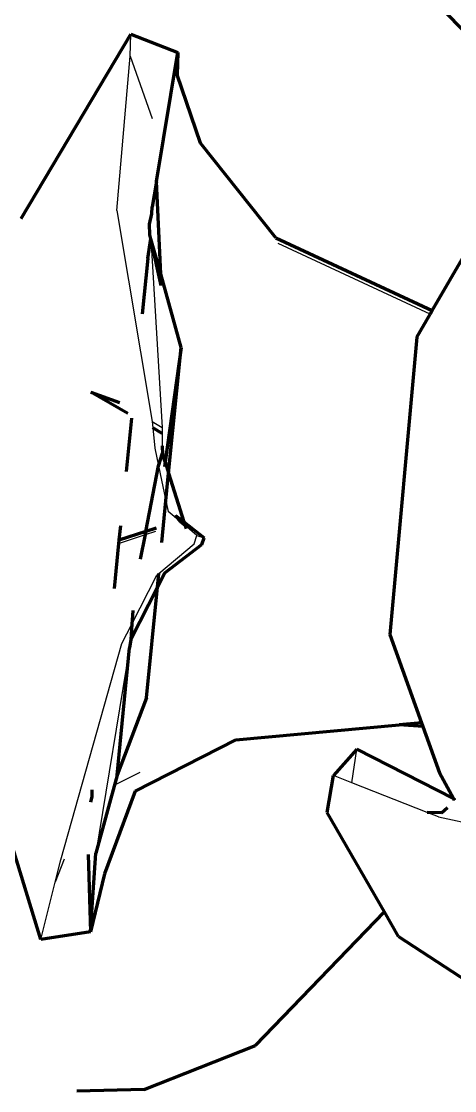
# Model space of a CAD drawing. Header units: millimetres. Extents: x 4307 to 31003, y 2809 to 20009.
# Drawn here: x 9833.42 to 9845.02, y 8933.27 to 8961.95 of the extents above; entities that cross this region are included whole.
import ezdxf

# ---------------------------------------------------------------- set-up
doc = ezdxf.new("R2010")
doc.units = ezdxf.units.MM
doc.layers.add('ProfileEdges', color=7, linetype='Continuous')

msp = doc.modelspace()

# ---------------------------------------------------------------- linework, layer by layer
for p, q in [((9836.336, 8961.019), (9836.35, 8961.609)), ((9835.971, 8956.876), (9836.336, 8961.019)), ((9836.336, 8961.019), (9836.923, 8959.344)), ((9835.971, 8956.876), (9836.924, 8951.213)), ((9836.89, 8956.116), (9837.191, 8951.056)), ((9844.369, 8954.096), (9840.293, 8955.99)), ((9836.924, 8951.213), (9836.94, 8951.042)), ((9836.924, 8951.213), (9837.191, 8951.056)), ((9836.94, 8951.042), (9836.991, 8950.501)), ((9837.191, 8951.056), (9837.192, 8950.896)), ((9837.192, 8950.896), (9837.194, 8950.563)), ((9836.991, 8950.501), (9837.091, 8950.026)), ((9837.091, 8950.026), (9837.29, 8949.085)), ((9837.29, 8949.085), (9837.35, 8948.803)), ((9837.684, 8948.521), (9837.35, 8948.803)), ((9838.122, 8948.152), (9837.803, 8948.421)), ((9836.017, 8947.946), (9836.74, 8948.183)), ((9836.74, 8948.183), (9837.021, 8948.276)), ((9838.051, 8947.937), (9838.122, 8948.152)), ((9838.122, 8948.152), (9838.316, 8948.095)), ((9837.097, 8947.138), (9838.051, 8947.937)), ((9836.375, 8945.782), (9837.046, 8947.095)), ((9837.046, 8947.095), (9837.097, 8947.138)), ((9836.109, 8945.262), (9836.375, 8945.782)), ((9834.475, 8939.457), (9836.109, 8945.262)), ((9836.313, 8945.143), (9835.415, 8939.634)), ((9842.267, 8941.525), (9842.401, 8942.424)), ((9836.594, 8941.802), (9835.966, 8941.488)), ((9842.267, 8941.525), (9841.776, 8941.718)), ((9844.292, 8940.728), (9842.267, 8941.525)), ((9835.304, 8941.158), (9835.27, 8941.141)), ((9844.591, 8940.61), (9844.292, 8940.728)), ((9844.591, 8940.61), (9848.311, 8939.802)), ((9834.561, 8939.473), (9834.327, 8938.861)), ((9834.327, 8938.861), (9834.475, 8939.457)), ((9833.944, 8937.321), (9834.327, 8938.861))]:
    msp.add_line(p, q)
at = {"layer": 'ProfileEdges', "lineweight": 211}
for p, q in [((9844.674, 8962.306), (9846.592, 8960.289)), ((9833.413, 8956.661), (9836.35, 8961.609)), ((9836.35, 8961.609), (9837.605, 8961.117)), ((9837.036, 8957.653), (9837.605, 8961.117)), ((9837.605, 8961.117), (9837.592, 8960.517)), ((9838.213, 8958.685), (9837.592, 8960.517)), ((9840.233, 8956.144), (9838.213, 8958.685)), ((9837.036, 8957.653), (9836.924, 8956.97)), ((9837.151, 8955.174), (9837.036, 8957.653)), ((9836.916, 8956.785), (9836.924, 8956.97)), ((9836.847, 8956.505), (9836.916, 8956.785)), ((9844.425, 8954.193), (9845.93, 8956.797)), ((9836.863, 8956.221), (9836.847, 8956.505)), ((9836.804, 8955.584), (9836.89, 8956.116)), ((9836.89, 8956.116), (9836.863, 8956.221)), ((9837.165, 8954.864), (9836.89, 8956.116)), ((9837.151, 8955.174), (9836.89, 8956.116)), ((9840.233, 8956.144), (9844.425, 8954.193)), ((9836.804, 8955.584), (9836.653, 8954.094)), ((9837.697, 8953.201), (9837.151, 8955.174)), ((9837.165, 8954.864), (9837.151, 8955.174)), ((9844.01, 8953.476), (9844.369, 8954.096)), ((9844.369, 8954.096), (9844.425, 8954.193)), ((9844.01, 8953.476), (9843.292, 8945.501)), ((9837.697, 8953.201), (9837.268, 8950.133)), ((9837.363, 8949.828), (9837.697, 8953.201)), ((9835.278, 8952.004), (9836.044, 8951.722)), ((9836.27, 8951.431), (9835.278, 8952.004)), ((9836.37, 8951.301), (9836.225, 8949.869)), ((9837.192, 8950.896), (9836.94, 8951.042)), ((9837.194, 8950.563), (9837.186, 8950.524)), ((9837.186, 8950.524), (9837.195, 8950.366)), ((9837.091, 8950.026), (9837.195, 8950.366)), ((9837.268, 8950.133), (9837.195, 8950.366)), ((9837.268, 8950.133), (9837.25, 8950.002)), ((9837.268, 8950.133), (9837.363, 8949.828)), ((9836.756, 8948.266), (9837.091, 8950.026)), ((9837.29, 8949.085), (9837.363, 8949.828)), ((9837.363, 8949.828), (9837.773, 8948.519)), ((9837.179, 8947.968), (9837.29, 8949.085)), ((9837.544, 8948.697), (9837.773, 8948.519)), ((9837.684, 8948.521), (9837.544, 8948.697)), ((9836.078, 8948.412), (9836.028, 8948.029)), ((9837.803, 8948.421), (9837.684, 8948.521)), ((9837.773, 8948.519), (9838.316, 8948.095)), ((9837.773, 8948.519), (9837.803, 8948.421)), ((9837.803, 8948.421), (9837.829, 8948.34)), ((9836.756, 8948.266), (9836.028, 8948.029)), ((9836.613, 8947.519), (9836.74, 8948.183)), ((9836.74, 8948.183), (9836.756, 8948.266)), ((9837.031, 8948.355), (9836.756, 8948.266)), ((9838.249, 8947.916), (9838.316, 8948.095)), ((9836.017, 8947.946), (9835.908, 8946.739)), ((9836.028, 8948.029), (9836.017, 8947.946)), ((9837.258, 8947.154), (9838.249, 8947.916)), ((9837.258, 8947.154), (9837.061, 8946.766)), ((9837.061, 8946.766), (9837.097, 8947.138)), ((9837.061, 8946.766), (9836.349, 8945.366)), ((9836.768, 8943.804), (9837.061, 8946.766)), ((9836.408, 8946.148), (9836.397, 8946.013)), ((9836.375, 8945.782), (9836.349, 8945.366)), ((9836.397, 8946.013), (9836.375, 8945.782)), ((9843.292, 8945.501), (9844.137, 8943.131)), ((9836.349, 8945.366), (9836.313, 8945.143)), ((9835.984, 8941.73), (9836.313, 8945.143)), ((9836.768, 8943.804), (9835.984, 8941.73)), ((9833.944, 8937.321), (9832.109, 8943.293)), ((9839.16, 8942.672), (9843.538, 8943.076)), ((9844.137, 8943.131), (9843.538, 8943.076)), ((9844.173, 8943.029), (9843.538, 8943.076)), ((9844.137, 8943.131), (9844.173, 8943.029)), ((9844.173, 8943.029), (9844.614, 8941.79)), ((9836.47, 8941.299), (9839.16, 8942.672)), ((9842.401, 8942.424), (9841.776, 8941.718)), ((9842.401, 8942.424), (9844.99, 8941.098)), ((9844.614, 8941.79), (9844.99, 8941.098)), ((9835.984, 8941.73), (9835.415, 8939.634)), ((9841.613, 8940.723), (9841.776, 8941.718)), ((9835.309, 8941.332), (9835.304, 8941.158)), ((9836.47, 8941.299), (9835.648, 8939.079)), ((9835.304, 8941.158), (9835.27, 8941.004)), ((9844.99, 8941.098), (9845.032, 8941.077)), ((9844.99, 8941.098), (9845.012, 8941.057)), ((9843.141, 8938.063), (9841.613, 8940.723)), ((9844.673, 8940.719), (9844.292, 8940.728)), ((9844.673, 8940.719), (9844.828, 8940.861)), ((9835.211, 8939.596), (9835.271, 8937.527)), ((9835.271, 8937.527), (9835.415, 8939.634)), ((9835.648, 8939.079), (9835.271, 8937.527)), ((9839.687, 8934.479), (9843.141, 8938.063)), ((9843.523, 8937.398), (9843.141, 8938.063)), ((9835.271, 8937.527), (9833.944, 8937.321)), ((9843.523, 8937.398), (9849.752, 8933.31)), ((9836.705, 8933.299), (9839.687, 8934.479)), ((9836.705, 8933.299), (9834.901, 8933.25))]:
    msp.add_line(p, q, dxfattribs=at)

doc.saveas('drawing.dxf')
